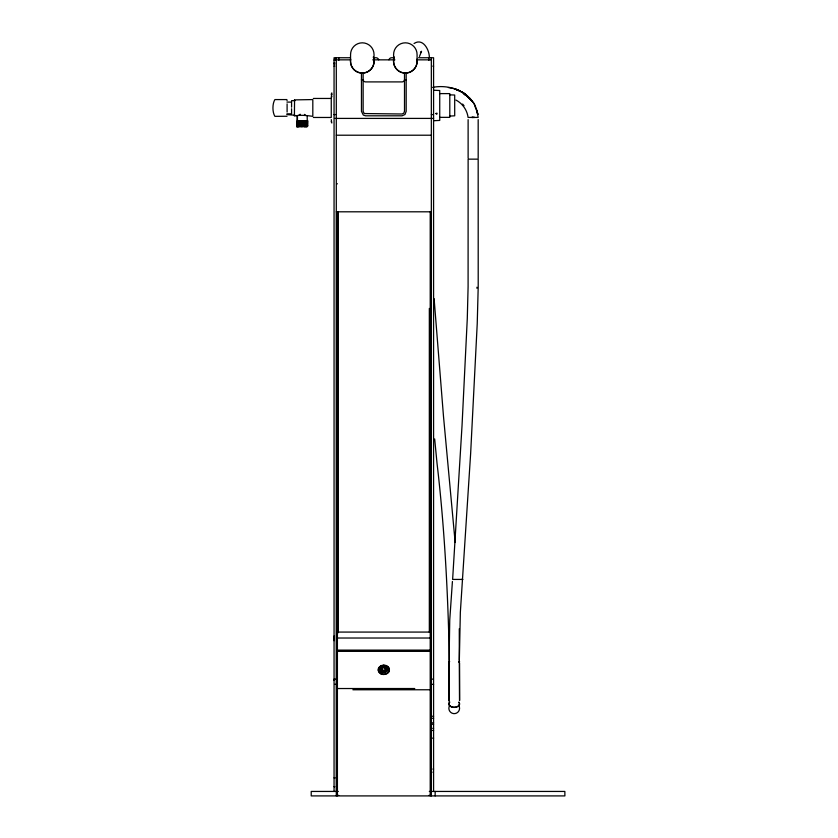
<?xml version="1.0" encoding="UTF-8"?>
<svg xmlns="http://www.w3.org/2000/svg" width="838" height="838" viewBox="0 0 838 838"><rect width="100%" height="100%" fill="white"/><g stroke="black" fill="none" stroke-linecap="round" stroke-linejoin="round"><path stroke-width="1.26" d="M334.058 680.309L334.058 679.136L335.556 679.136M334.058 640.703L334.058 636M459.57 700.61L459.57 663.026M462.89 579.425L452.625 579.425L462.042 425.442L467.29 318.555L468.096 286.931L468.128 159.147L478.173 159.147L478.205 287.005L477.231 323.688L470.631 453.651L460.345 612.369L459.339 660.365M448.864 700.683L449.074 662.418M449.084 660.512L449.744 620.036L452.415 581.499M468.128 158.141L468.117 119.635M478.184 158.141L478.173 119.593M476.948 288.282L476.958 287.214M449.398 661.947C448.141 596.646 444.769 529.155 437.048 463.508L434.671 438.934M459.287 662.062L459.287 628.741M294.4 99.89L312.815 99.575L312.815 116.346C306.446 115.466 300.266 114.712 294.4 116.021L294.567 100.141M331.261 97.679L331.796 92.892M331.261 94.537L331.398 93.678M331.827 94.537L331.869 94.17M433.854 120.703L439.73 120.421L439.73 90.525L433.854 90.242M449.639 116.094L454.709 115.812L454.688 95.029L449.639 94.851M419.471 56.45L421.545 51.275L420.466 52.752L421.242 52.04M337.41 632.072L430.219 632.072M459.517 704.444L459.255 705.114M299.47 122.013L297.972 122.275M297.857 122.013C293.813 122.002 312.165 121.101 304.969 121.824M384.422 670.494L385.616 668.787A1.823 1.477 0 0 0 384.967 667.876L382.673 667.876A1.823 1.477 0 0 0 382.023 668.787L383.207 670.494M296.631 125.564L297.909 125.648M297.165 121.678L296.83 121.426M297.165 122.694L296.987 122.432M299.239 123.343L296.987 123.448M296.987 124.715L297.165 124.443M296.568 124.663L297.385 124.433M307.221 122.924L307.829 122.997L306.174 123.123M305.503 123.28L307.808 122.987M306.75 125.26L307.808 125.166L307.221 124.956M449.65 661.653L449.137 661.559M287.015 116.262L274.885 116.346C272.287 112.093 272.287 103.828 274.885 99.575L286.816 99.575L287.099 100.654M297.102 125.218L299.124 125.072M307.253 120.672L307.179 116.283M297.899 121.248L297.406 121.101M297.207 116.283L297.102 121.164M414.045 43.513C422.876 37.637 429.297 49.652 429.349 57.214M297.102 123.186L303.712 122.882M299.176 114.712L300.339 114.282M296.83 126.496L298.496 126.685M307.263 124.474L297.165 124.988M297.123 122.924L307.242 122.662M307.221 122.4L303.377 122.641M296.568 121.594L298.213 121.353M302.633 125.271L307.829 125.03M296.558 122.495L300.454 122.285M305.137 121.133L307.829 120.965L307.221 120.892M304.351 121.29L307.829 121.101L307.221 121.049M297.186 124.171L303.995 123.888M296.631 126.58L297.637 126.444M297.165 123.919L307.137 123.406M307.033 126.538L300.245 126.171M306.75 124.244L307.829 124.014L307.001 124.234M296.715 125.627L297.909 125.417M296.715 121.562L297.637 121.374M458.774 661.968L459.57 661.821L459.025 661.674M307.033 125.522L297.123 125.962L298.737 126.098M307.054 125.773L303.021 125.951M307.399 122.17L306.174 122.243M306.781 120.724L297.459 121.101L297.438 115.644M306.897 126.548L304.173 126.674M296.987 121.541L297.909 121.72M296.987 126.611L300.413 126.423M307.221 126.119L304.351 126.36M307.221 126.245L307.829 126.046L307.221 125.962M297.94 126.14L297.134 126.213L303.932 126.37M297.165 123.553L299.627 123.333M297.385 125.449L296.568 125.679L297.909 125.773M297.385 124.558L299.239 124.359M307.001 126.129L305.137 126.203M306.478 122.222L307.829 121.981L307.221 121.908M297.637 124.548L300.035 124.328M306.75 124.118L304.76 124.192M297.637 125.564L300.884 125.323M297.909 121.489L298.538 121.342M306.478 124.129L305.137 124.181M306.478 125.145L305.137 125.187M298.684 126.098L301.984 125.983M299.145 125.072L304.267 124.893M298.213 125.532L301.753 125.291M299.323 122.023L305.084 121.824M298.538 121.468L300.035 121.29M298.883 122.338L296.631 122.516M305.849 122.128L299.239 122.453M303.848 123.898L307.158 123.657M304.152 124.904L307.242 124.694M298.883 121.447L300.884 121.259M305.503 122.139L303.932 122.191M305.503 123.155L303.932 123.207M299.239 123.469L300.454 123.301M299.239 124.485L300.884 124.307M298.883 126.402L301.753 126.308M304.76 121.143L300.454 121.405M305.137 124.307L302.633 124.254M304.76 125.208L301.313 125.428M303.22 125.941L301.795 125.993M304.76 126.224L303.503 126.255M303.932 121.301L301.313 121.374M300.454 122.411L302.633 122.348M303.073 122.338L303.932 122.317M300.035 123.448L301.313 123.28M304.351 123.312L300.884 123.416M300.035 124.453L301.753 124.275M300.884 124.433L303.503 124.359M301.753 123.396L302.633 123.364M301.753 124.401L302.633 124.38M302.193 126.297L303.073 126.266M471.501 117.425L473.041 117.425M473.145 117.425L472.098 117.425M462.251 579.425L461.633 579.425M472.307 117.425L474.622 117.425M350.347 57.749L334.058 57.749L334.058 791.439M373.423 57.749L375.99 57.749A2.797 2.797 0 0 1 378.692 59.823M394.206 57.749L391.65 57.749A2.797 2.797 0 0 0 388.947 59.823M418.571 57.749L433.581 57.749L433.581 791.439M334.509 59.152L336.3 59.152M336.3 59.844L350.619 59.844M372.753 59.844L394.887 59.844M417.02 59.844L431.34 59.844M334.058 60.116L336.3 60.116M334.058 62.944L334.802 62.944M334.058 63.939L334.802 63.939M334.058 66.139L334.802 66.139M432.837 66.139L433.581 66.139M432.638 87.393C451.881 83.549 474.507 93.667 477.786 114.397L476.916 110.899L477.775 114.397M439.814 93.605L449.797 93.605L449.797 117.351L439.814 117.351M313.37 98.455L331.261 98.455L331.261 117.467L313.37 117.467M294.924 100.686L291.572 100.686L291.572 101.304M286.91 102.1L291.572 102.1L291.572 107.159M286.91 113.811L291.572 113.811L291.572 108.762M334.058 114.586L335.556 114.586M431.34 114.586L432.837 114.586M286.91 114.617L294.924 115.225M334.802 118.409L431.34 118.409M432.083 118.409L433.581 118.409M296.568 126.685L307.284 126.685M336.3 135.211L431.34 135.211M336.572 183.805L337.41 183.805M336.3 211.805L431.34 211.805M337.41 638.022L430.219 638.022M337.41 650.12L430.219 650.12M337.41 651.356L430.219 651.356M382.736 666.807L384.904 666.807M431.34 679.136L432.837 679.136M334.802 684.321L336.3 684.321M432.083 684.321L433.581 684.321M337.41 688.532L414.758 688.532M352.882 689.768L430.219 689.768M432.46 716.228L433.581 716.228M432.46 718.292L433.581 718.292M432.46 722.817L433.581 722.817M431.34 724.231L433.581 724.231M432.68 728.306L433.581 728.306M432.46 730.485L433.581 730.485M432.46 738.142L433.581 738.142M432.837 769.075L433.581 769.075M431.34 772.207L432.083 772.207M334.058 777.884L335.179 777.884M334.058 786.683L334.802 786.683M336.3 791.439L311.223 791.439L311.223 795.911L564.885 795.911L564.854 791.439L431.34 791.439M338.311 791.439L336.572 791.439L336.572 211.805M429.328 791.439L431.067 791.439L431.067 211.805M336.3 795.388L338.73 795.388M428.909 795.388L431.34 795.388M474.329 117.425L473.522 117.425M300.559 126.433L302.193 126.685M300.716 126.433L298.894 126.119M297.909 121.594L297.385 121.562M297.909 122.61L297.385 122.578M297.909 122.736L297.165 122.568M448.393 87.54L454.385 88.671L460.324 90.986M458.952 661.674L459.559 661.873M448.864 661.748L449.472 661.947M304.456 114.408L305.21 114.712M460.313 91.007L454.123 88.587L464.116 93.28L472.014 101L469.186 97.585M382.641 667.844A6.348 3.729 0.4 0 0 382.317 667.98A2.043 1.666 0 0 0 381.866 668.693L381.898 668.714M455.935 100.057C462.482 103.43 467.154 110.113 468.075 117.425L478.173 117.425L476.916 110.899M465.907 94.589L462.262 92.065C479.472 107.432 472.098 101.67 477.084 111.423M463.624 93.94L465.352 95.228M462.607 104.059L464.011 105.682M331.261 119.583L331.796 123.018M331.261 121.374L331.398 122.243M434.094 298.569L443.491 416.339L455.17 542.511M459.35 662.261L459.559 700.359M448.864 700.966L448.854 662.994M435.152 791.439L435.152 795.911M431.34 57.749L431.34 795.911M430.219 211.805L430.219 795.849M429.328 308.415L429.328 632.25M428.826 57.749L428.826 60.346M385.773 670.023L385.773 668.693A2.043 1.666 0 0 0 385.291 668.001A6.348 3.708 -0.2 0 0 384.977 667.865M385.291 668.001L385.291 668.892M384.307 671.657L384.307 670.767A2.043 1.666 0 0 1 383.333 670.767L383.333 671.657M382.348 668.001L382.348 668.892M381.856 668.693L381.856 670.023M338.814 57.749L338.814 60.336M338.311 211.805L338.311 632.721M337.41 211.805L337.41 795.849M336.3 57.749L336.3 795.911M331.827 96.244L331.827 96.841M287.099 103.881L287.099 112.041M459.004 702.443A5.353 3.321 0 0 1 453.976 707.23A5.353 3.321 0 0 1 449.65 702.181M458.795 705.512A5.353 5.353 0 0 1 457.674 712.373A5.353 5.353 0 0 1 450.718 712.342A5.353 5.353 0 0 1 449.66 705.47M458.795 702.097A5.353 3.52 0 0 1 457.653 706.612A5.353 3.52 0 0 1 450.687 706.56A5.353 3.52 0 0 1 449.692 702.035M384.474 670.41A1.823 1.477 0 0 1 383.165 670.41M363.137 79.631A2.462 2.273 0 0 0 365.588 81.904L402.041 81.904A2.462 2.273 0 0 0 404.503 79.631M406.179 79.631A4.138 3.823 0 0 1 406.116 80.322M361.524 80.322A4.138 3.823 0 0 1 361.461 79.631M416.999 59.121A11.858 11.858 0 0 1 404.199 73.074A11.858 11.858 0 0 1 394.321 56.911M373.319 56.911A11.858 11.858 0 0 1 363.441 73.074A11.858 11.858 0 0 1 350.64 59.121M404.503 111.339L403.78 113.224L402.041 113.999L364.226 113.549L363.137 111.339L363.137 73.126L361.461 73.126L361.461 111.339L363.294 115.057L365.588 115.812L402.041 115.812L404.974 114.502L406.179 111.339L406.179 73.126L404.503 73.126L404.503 111.339M436.011 113.476C436.535 115.801 438.264 112.062 436.011 113.476M297.27 123.144L296.715 123.469L297.27 123.144M417.083 61.279L417.083 54.564A11.742 11.742 0 0 0 405.341 42.822A11.742 11.742 0 0 0 393.598 54.564L393.609 61.279A11.742 11.742 0 0 0 405.341 73.011A11.742 11.742 0 0 0 417.083 61.279M374.031 61.279L374.031 54.564A11.742 11.742 0 0 0 362.299 42.822A11.742 11.742 0 0 0 350.556 54.564L350.556 61.279A11.742 11.742 0 0 0 362.299 73.011A11.742 11.742 0 0 0 374.031 61.279M382.138 671.385A3.352 2.734 0 0 0 387.177 669.028A3.352 2.734 0 0 0 382.138 666.66A3.352 2.734 0 0 0 382.138 671.385M381.583 672.181A4.473 3.645 0 0 0 388.287 669.028A4.473 3.645 0 0 0 381.583 665.875A4.473 3.645 0 0 0 381.583 672.181M380.672 673.438A5.594 4.557 0 0 0 389.398 670.012A5.594 4.557 0 0 0 381.395 665.571A5.594 4.557 0 0 0 380.672 673.438M381.028 673.941A5.594 4.557 0 0 0 389.408 670.002A5.594 4.557 0 0 0 381.028 666.053A5.594 4.557 0 0 0 381.028 673.941"/></g></svg>
